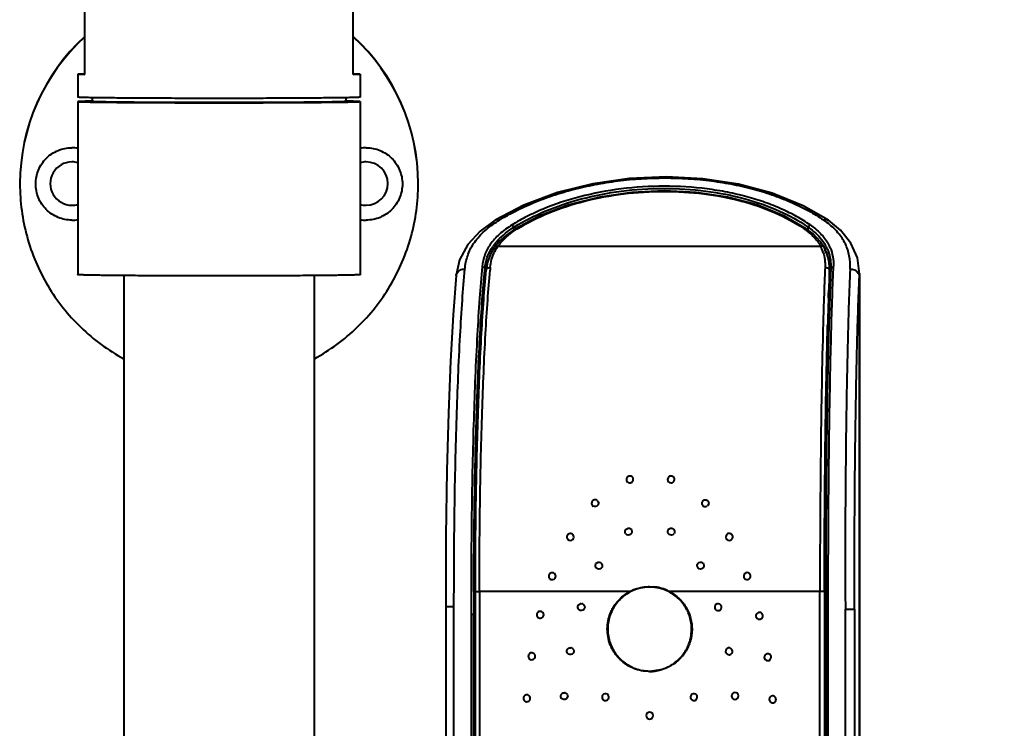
# Model space of a CAD drawing. Header units: millimetres. Extents: x 4625 to 5171, y -2661 to -1889.
# Drawn here: x 4771.9 to 4800.67, y -2195.5 to -2175.06 of the extents above; entities that cross this region are included whole.
import ezdxf

# ---------------------------------------------------------------- set-up
doc = ezdxf.new("R2010")
doc.units = ezdxf.units.MM
doc.header["$LTSCALE"] = 0.1
doc.layers.add('DIM', color=3, linetype='Continuous')
doc.styles.get("Standard").update_dxf_attribs({"font": 'arial.ttf'})
doc.dimstyles.new('ISO-25', dxfattribs={"dimtxt": 2.5, "dimasz": 2.5, "dimexe": 1.25, "dimexo": 0.625, "dimtad": 1, "dimlfac": 5, "dimtxsty": 'Standard', "dimcen": 2.5, "dimadec": 0, "dimazin": 0, "dimtfac": 1, "dimtmove": 0, "dimatfit": 3, "dimfxl": 0, "dimarcsym": 0})

# ---------------------------------------------------------------- blocks, each defined once
blk = doc.blocks.new('*D16')
at = {"layer": 'Defpoints', "color": 0}
for p in [(4777.648, -2092.633), (4866.09, -2605.033), (4891.722, -2605.033)]:
    blk.add_point(p, dxfattribs=at)
at = {"layer": 'DIM', "color": 0, "lineweight": -2}
for p, q in [((4778.273, -2092.633), (4892.972, -2092.633)), ((4891.722, -2096.633), (4891.722, -2601.033)), ((4866.715, -2605.033), (4892.972, -2605.033))]:
    blk.add_line(p, q, dxfattribs=at)
at = {"layer": 'DIM', "color": 0}
for points in [[(4891.056, -2096.633), (4892.389, -2096.633), (4891.722, -2092.633)], [(4891.056, -2601.033), (4892.389, -2601.033), (4891.722, -2605.033)]]:
    blk.add_solid(points, dxfattribs=at)
at = {"layer": 'DIM', "color": 0, "insert": (4888.475, -2348.833), "char_height": 4, "attachment_point": 5, "rotation": 90}
blk.add_mtext('(2280)', dxfattribs=at)

msp = doc.modelspace()

# ---------------------------------------------------------------- linework, layer by layer
at = {"color": 7, "linetype": 'Continuous'}
for p, q in [((4773.7734, -2176.6372), (4773.7734, -2174.5266)), ((4781.5234, -2176.6372), (4781.5234, -2174.5266)), ((4773.7726, -2176.6151), (4773.5721, -2176.6261)), ((4781.7247, -2176.6261), (4781.5243, -2176.6151)), ((4773.5721, -2176.6261), (4773.5721, -2177.2876)), ((4773.5721, -2176.6261), (4773.7734, -2176.6372)), ((4781.5234, -2176.6372), (4781.7247, -2176.6261)), ((4781.7247, -2176.6261), (4781.7247, -2177.2876)), ((4773.9814, -2177.397), (4773.5721, -2177.4126)), ((4773.5721, -2177.4126), (4773.5721, -2182.4124)), ((4773.9868, -2177.303), (4773.9868, -2177.4126)), ((4781.3101, -2177.303), (4781.3101, -2177.4126)), ((4781.7247, -2177.4126), (4781.3154, -2177.397)), ((4781.7247, -2177.4126), (4781.7247, -2182.4124)), ((4771.8984, -2179.7825), (4771.8984, -2179.7929)), ((4783.3984, -2179.7929), (4783.3984, -2179.7825)), ((4786.4477, -2180.4055), (4785.6236, -2180.8391)), ((4786.909, -2180.7161), (4786.2115, -2181.0848)), ((4795.2491, -2180.8435), (4795.2493, -2180.8437)), ((4786.1105, -2180.9759), (4786.1659, -2181.0407)), ((4786.1659, -2181.116), (4786.1659, -2181.0407)), ((4786.2115, -2181.0847), (4786.2117, -2181.0846)), ((4786.2118, -2181.0846), (4786.2287, -2181.0777)), ((4786.2287, -2181.0777), (4786.2744, -2181.0826)), ((4794.5835, -2181.0756), (4794.5347, -2181.0806)), ((4794.6086, -2181.0861), (4794.5835, -2181.0756)), ((4794.5955, -2181.1241), (4794.7321, -2181.2355)), ((4794.8042, -2181.238), (4794.6086, -2181.086)), ((4794.6089, -2181.0863), (4794.6086, -2181.0861)), ((4794.7164, -2180.9739), (4794.6598, -2181.0387)), ((4794.6598, -2181.1258), (4794.6598, -2181.0387)), ((4785.7619, -2181.4402), (4785.6067, -2181.624)), ((4795.0092, -2181.4523), (4794.8042, -2181.238)), ((4795.1318, -2181.6341), (4795.0092, -2181.4523)), ((4785.7046, -2181.5893), (4795.0198, -2181.5871)), ((4795.204, -2181.7887), (4795.1318, -2181.6341)), ((4795.2654, -2182.0245), (4795.204, -2181.7887)), ((4785.4018, -2182.0553), (4785.3617, -2182.2861)), ((4795.2809, -2182.2338), (4795.2654, -2182.0245)), ((4784.501, -2182.4306), (4784.5166, -2182.3755)), ((4785.3201, -2182.2798), (4785.3235, -2182.2418)), ((4785.3235, -2182.7544), (4785.3235, -2182.2418)), ((4785.3594, -2182.2868), (4785.3595, -2182.2857)), ((4785.3596, -2182.2857), (4785.3924, -2182.2261)), ((4785.3924, -2182.2261), (4785.4827, -2182.1963)), ((4795.151, -2182.1941), (4795.2453, -2182.2253)), ((4795.2655, -2182.2471), (4795.2531, -2182.2323)), ((4795.2817, -2182.2954), (4795.2716, -2182.2573)), ((4795.2794, -2183.1092), (4795.2794, -2182.2953)), ((4795.2808, -2182.236), (4795.2808, -2183.0425)), ((4795.3167, -2182.2448), (4795.3145, -2182.2942)), ((4795.3273, -2182.2124), (4795.3167, -2182.2448)), ((4795.3949, -2182.1836), (4795.3273, -2182.2124)), ((4795.3921, -2182.245), (4795.3949, -2182.1836)), ((4796.0606, -2182.3106), (4796.1235, -2182.3853)), ((4774.8984, -2182.4386), (4774.8984, -2240.1577)), ((4780.3984, -2182.4386), (4780.3984, -2240.1577)), ((4784.5008, -2182.4332), (4784.501, -2182.4306)), ((4796.1263, -2182.3914), (4796.1413, -2182.457)), ((4796.1431, -2182.3868), (4796.1413, -2182.457)), ((4796.1413, -2208.5076), (4796.1413, -2182.457)), ((4796.1431, -2182.38), (4796.1431, -2208.5845)), ((4795.2515, -2183.0169), (4795.2576, -2182.8484)), ((4795.2925, -2182.8573), (4795.2861, -2183.0365)), ((4795.2491, -2183.0861), (4795.2515, -2183.0169)), ((4795.2839, -2183.1035), (4795.2791, -2183.2458)), ((4795.2808, -2183.0423), (4795.2794, -2183.1092)), ((4795.2861, -2183.0365), (4795.2839, -2183.1035)), ((4795.0902, -2183.972), (4795.0875, -2184.0725)), ((4795.2192, -2184.0759), (4795.2219, -2183.9763)), ((4795.2219, -2183.9763), (4795.2245, -2183.8814)), ((4795.2491, -2183.9873), (4795.2459, -2184.0932)), ((4795.2522, -2183.8865), (4795.2491, -2183.9873)), ((4795.2568, -2183.9977), (4795.2541, -2184.0973)), ((4795.2595, -2183.9008), (4795.2568, -2183.9977)), ((4785.049, -2191.5625), (4785.049, -2203.4395)), ((4785.0505, -2191.5627), (4785.1136, -2191.5611)), ((4785.1136, -2191.5611), (4785.168, -2191.561)), ((4789.5451, -2191.56), (4785.168, -2191.561)), ((4785.168, -2191.561), (4785.168, -2203.4389)), ((4790.085, -2191.4202), (4790.2086, -2191.4264)), ((4795.0021, -2191.5587), (4790.625, -2191.5598)), ((4790.6328, -2191.5637), (4790.625, -2191.5598)), ((4795.0021, -2203.4365), (4795.0021, -2191.5587)), ((4795.1331, -2191.5593), (4795.0021, -2191.5587)), ((4795.1331, -2191.5591), (4795.1331, -2203.4372)), ((4795.1531, -2205.3976), (4795.1531, -2191.5625)), ((4795.169, -2191.5624), (4795.1689, -2191.613)), ((4795.1691, -2191.6131), (4795.1531, -2191.6131)), ((4795.1689, -2191.613), (4795.1689, -2191.9905)), ((4784.4334, -2191.9998), (4784.1955, -2192.001)), ((4784.1955, -2192.001), (4784.1955, -2200.6833)), ((4784.4272, -2203.1058), (4784.4334, -2191.9998)), ((4795.1689, -2191.9905), (4795.1689, -2192.1675)), ((4795.7383, -2202.7854), (4795.7368, -2192.068)), ((4795.7368, -2192.068), (4795.9986, -2192.0692)), ((4795.9986, -2192.0692), (4795.9986, -2202.7865)), ((4784.9299, -2192.2234), (4784.925, -2203.8975)), ((4785.0082, -2192.2237), (4784.9298, -2192.2234)), ((4785.0087, -2203.4398), (4785.0083, -2192.2237)), ((4795.1689, -2192.1675), (4795.1689, -2192.2605)), ((4795.1689, -2192.2605), (4795.2402, -2192.26)), ((4795.1689, -2192.2605), (4795.1701, -2203.9142)), ((4795.2484, -2203.9226), (4795.2402, -2192.26)), ((4790.085, -2193.8702), (4789.9615, -2193.8639)), ((4790.085, -2193.8577), (4790.4045, -2193.8146))]:
    msp.add_line(p, q, dxfattribs=at)
for points in [[(4795.2493, -2180.8437), (4794.5227, -2180.423), (4793.6273, -2180.0595), (4792.6504, -2179.798), (4791.6218, -2179.641), (4790.5697, -2179.5869), (4789.5025, -2179.6351), (4788.447, -2179.786), (4787.4192, -2180.0422), (4786.4477, -2180.4055)], [(4794.6089, -2181.0863), (4793.9776, -2180.7199), (4793.1878, -2180.4003), (4792.3313, -2180.173), (4791.4292, -2180.0371), (4790.5014, -2179.9917), (4789.5666, -2180.0367), (4788.6432, -2180.1719), (4787.7504, -2180.398), (4786.909, -2180.7161)], [(4785.6237, -2180.839), (4785.1946, -2181.1523), (4784.8312, -2181.5463), (4784.5955, -2181.9879), (4784.5008, -2182.4303)], [(4796.1431, -2182.3858), (4796.0849, -2181.9246), (4795.8977, -2181.4996), (4795.6006, -2181.1311), (4795.2491, -2180.8435)], [(4786.2117, -2181.0846), (4785.9995, -2181.2301), (4785.7619, -2181.4402)], [(4785.6067, -2181.624), (4785.5011, -2181.7948), (4785.4018, -2182.0553)], [(4784.5008, -2182.4332), (4784.4133, -2183.5689), (4784.3378, -2184.9106), (4784.2775, -2186.3995), (4784.232, -2188.0661), (4784.2032, -2189.9546), (4784.1955, -2192.001)]]:
    msp.add_lwpolyline(points, dxfattribs=at)
for centre, radius, start, end in [((4777.6481, -2179.7825), 5.7497, 132.46857, 179.99976), ((4777.6481, -2179.7929), 5.7497, 132.46857, 179.89583), ((4777.6488, -2179.7825), 5.7497, 0.00024, 47.53141), ((4777.6488, -2179.7929), 5.7497, 0.10417, 47.5314), ((4773.3982, -2179.7955), 1.0475, 80.42204, 90.00485), ((4781.8987, -2179.7957), 1.0478, 90.0105, 99.58097), ((4773.3983, -2179.7825), 0.625, 90.00991, 270.02156), ((4773.398, -2179.7856), 0.6281, 73.82828, 89.97985), ((4781.8989, -2179.7855), 0.6281, 90.03617, 106.17559), ((4781.8984, -2179.7825), 0.6251, 269.99986, 89.9968), ((4773.398, -2179.7794), 0.6281, 270.05088, 286.17204), ((4781.8989, -2179.7794), 0.6281, 253.82443, 269.96052), ((4773.3982, -2179.7902), 1.0477, 270.02534, 279.57759), ((4781.8987, -2179.7902), 1.0478, 260.41885, 269.98571), ((4787.3843, -2183.5195), 3.1433, 121.35133, 123.32405), ((4793.5661, -2183.0754), 2.7178, 52.94063, 55.60046), ((4795.1763, -2180.9497), 0.1287, 55.55405, 60.40555), ((4789.1344, -2185.7877), 5.5985, 121.82661, 122.0202), ((4787.6908, -2183.3745), 2.6943, 121.71609, 122.87033), ((4793.33, -2182.8302), 2.1242, 53.72711, 55.45166), ((4793.3709, -2182.774), 2.0547, 53.41655, 53.71922), ((4792.1613, -2184.625), 4.3706, 55.13528, 55.38401), ((4794.3285, -2182.0282), 1.0484, 25.37609, 29.87541), ((4786.7737, -2182.4565), 1.4901, 143.29351, 144.77308), ((4786.6459, -2182.2732), 1.1634, 147.97366, 154.44909), ((4786.6758, -2182.2919), 1.1987, 144.11848, 147.97649), ((4794.1345, -2182.0797), 1.0132, 24.11147, 29.08887), ((4794.131, -2182.0809), 1.0169, 17.84614, 24.09739), ((4794.1049, -2182.1643), 1.2148, 26.99162, 29.17696), ((4794.127, -2182.1531), 1.19, 24.02837, 26.99233), ((4794.3032, -2182.0401), 1.0764, 22.11126, 25.37107), ((4794.1603, -2182.222), 1.12, 7.63402, 8.08743), ((4794.0985, -2182.2293), 1.1822, 2.35584, 7.58826), ((4820.4894, -2185.4047), 35.1535, 174.76257, 174.91138), ((4901.1438, -2186.7042), 106.0888, 177.563144, 178.524263), ((4795.1719, -2182.3135), 0.1148, 45.00185, 50.23398), ((4884.1018, -2186.0874), 88.9032, 177.555364, 177.912114), ((4795.1856, -2182.3025), 0.0972, 27.67515, 34.70328), ((4793.9163, -2182.2337), 1.3645, 357.41657, 359.5727), ((4794.0087, -2182.2338), 1.2721, 0.49677, 2.39234), ((4793.9737, -2182.2343), 1.3071, 0.02014, 0.503), ((4793.9593, -2182.2343), 1.3215, 359.5821, 0.01526), ((4877.9785, -2185.8193), 82.7391, 177.558204, 177.948397), ((4793.7568, -2182.178), 1.5613, 357.54836, 357.92108), ((4793.7994, -2182.1793), 1.5187, 357.91326, 0.02032), ((4793.7813, -2182.1527), 1.6139, 358.90325, 359.36596), ((4795.8867, -2182.5583), 0.3037, 90.44883, 92.83159), ((4795.9624, -2182.4644), 0.1794, 24.00456, 26.14593), ((4926.7796, -2187.5627), 131.6066, 178.050686, 178.397115), ((4893.1367, -2186.931), 97.9319, 177.763443, 178.218502), ((4928.9139, -2187.5899), 133.7053, 178.138108, 178.418942), ((4789.4755, -2189.8335), 0.099, 211.08824, 221.06071), ((4790.705, -2189.8312), 0.1012, 318.5166, 328.45992), ((4788.618, -2190.813), 0.0991, 240.45107, 249.23623), ((4791.5536, -2190.8116), 0.0999, 290.7728, 299.6374), ((5008.7602, -2191.7883), 223.7524, 179.941962, 180.111508), ((4790.0852, -2192.6425), 1.2098, 90.00679, 116.51908), ((4790.0855, -2192.6416), 1.2089, 63.49558, 90.02125), ((4790.0853, -2192.6423), 1.2222, 66.50807, 84.2126), ((4790.0852, -2192.6426), 1.2224, 63.49626, 66.50851), ((4790.0848, -2192.6435), 1.2234, 60.99664, 63.49659), ((4790.0885, -2192.6359), 1.2025, 60.99066, 63.08485), ((4790.0853, -2192.6426), 1.2224, 58.67659, 60.99674), ((4788.1099, -2192.0095), 0.0986, 63.71928, 72.21668), ((4792.0625, -2192.016), 0.0991, 279.24133, 287.76395), ((4787.7945, -2193.2805), 0.0986, 70.96235, 79.46221), ((4792.3772, -2193.2886), 0.0991, 271.99925, 280.52271), ((4790.085, -2192.6502), 1.2075, 264.2287, 270.00368), ((4790.0847, -2192.6478), 1.2224, 270.01413, 285.29178), ((4790.085, -2192.6488), 1.2213, 285.29173, 285.68274), ((4787.6194, -2194.5821), 0.0986, 76.54588, 85.04773), ((4792.5504, -2194.5785), 0.0991, 266.466, 274.98955)]:
    msp.add_arc(centre, radius, start, end, dxfattribs=at)
for points in [[(4773.7734, -2176.6151), (4773.7731, -2176.6151), (4773.7729, -2176.6151), (4773.7726, -2176.6151)], [(4781.5243, -2176.6151), (4781.524, -2176.6151), (4781.5237, -2176.6151), (4781.5234, -2176.6151)]]:
    msp.add_open_spline(points, degree=3, dxfattribs=at)
for points, knots in [([(4777.6484, -2177.3231), (4777.3833, -2177.3231), (4776.8634, -2177.3227), (4776.1085, -2177.3208), (4775.4128, -2177.3176), (4774.8824, -2177.3139), (4774.5075, -2177.3103), (4774.27, -2177.3076), (4774.065, -2177.3047), (4773.8945, -2177.3016), (4773.7747, -2177.2988), (4773.6975, -2177.2964), (4773.6534, -2177.2948), (4773.62, -2177.2928), (4773.5937, -2177.292), (4773.5822, -2177.2891), (4773.5721, -2177.2893), (4773.5721, -2177.2876)], [0, 0, 0, 0, 0.1950603, 0.3826173, 0.555475, 0.7069892, 0.772884, 0.8313366, 0.8817851, 0.9237436, 0.9568081, 0.9699035, 0.9806632, 0.9890642, 0.9950862, 0.9987212, 1, 1, 1, 1]), ([(4773.5721, -2177.4126), (4773.5721, -2177.4143), (4773.5822, -2177.4141), (4773.5937, -2177.417), (4773.62, -2177.4178), (4773.6534, -2177.4198), (4773.6975, -2177.4213), (4773.7747, -2177.4238), (4773.8945, -2177.4266), (4774.065, -2177.4296), (4774.27, -2177.4326), (4774.5075, -2177.4353), (4774.8824, -2177.4389), (4775.4128, -2177.4426), (4776.1085, -2177.4457), (4776.8634, -2177.4477), (4777.3833, -2177.4481), (4777.6484, -2177.4481)], [0, 0, 0, 0, 0.001279, 0.0049142, 0.0109356, 0.019337, 0.0300971, 0.0431916, 0.0762571, 0.1182156, 0.168663, 0.2271161, 0.2930116, 0.4445247, 0.6173836, 0.8049382, 1, 1, 1, 1]), ([(4777.6484, -2177.4445), (4777.4103, -2177.4445), (4776.9432, -2177.4441), (4776.2651, -2177.4424), (4775.6402, -2177.4395), (4775.1638, -2177.4362), (4774.827, -2177.433), (4774.6137, -2177.4305), (4774.4295, -2177.4279), (4774.2764, -2177.4251), (4774.1688, -2177.4227), (4774.0994, -2177.4205), (4774.0598, -2177.4191), (4774.0298, -2177.4173), (4774.0062, -2177.4165), (4773.9958, -2177.414), (4773.9868, -2177.4141), (4773.9868, -2177.4126)], [0, 0, 0, 0, 0.1950618, 0.3826164, 0.5554753, 0.7069884, 0.7728839, 0.831337, 0.8817844, 0.9237429, 0.9568084, 0.9699029, 0.980663, 0.9890644, 0.9950858, 0.998721, 1, 1, 1, 1]), ([(4781.7247, -2177.2876), (4781.7247, -2177.2893), (4781.7147, -2177.2891), (4781.7031, -2177.292), (4781.6768, -2177.2928), (4781.6434, -2177.2948), (4781.5993, -2177.2964), (4781.5221, -2177.2988), (4781.4023, -2177.3016), (4781.2319, -2177.3047), (4781.0269, -2177.3076), (4780.7893, -2177.3103), (4780.4145, -2177.3139), (4779.8841, -2177.3176), (4779.1884, -2177.3208), (4778.4335, -2177.3227), (4777.9135, -2177.3231), (4777.6484, -2177.3231)], [0, 0, 0, 0, 0.0012788, 0.0049138, 0.0109358, 0.0193368, 0.0300965, 0.0431919, 0.0762564, 0.1182149, 0.1686634, 0.227116, 0.2930108, 0.444525, 0.6173827, 0.8049397, 1, 1, 1, 1]), ([(4781.3101, -2177.4126), (4781.3101, -2177.4141), (4781.301, -2177.414), (4781.2907, -2177.4165), (4781.267, -2177.4173), (4781.237, -2177.4191), (4781.1974, -2177.4205), (4781.1281, -2177.4227), (4781.0205, -2177.4251), (4780.8674, -2177.4279), (4780.6832, -2177.4305), (4780.4698, -2177.433), (4780.1331, -2177.4362), (4779.6567, -2177.4395), (4779.0317, -2177.4424), (4778.3536, -2177.4441), (4777.8865, -2177.4445), (4777.6484, -2177.4445)], [0, 0, 0, 0, 0.001279, 0.0049142, 0.0109356, 0.019337, 0.0300971, 0.0431916, 0.0762571, 0.1182156, 0.168663, 0.2271161, 0.2930116, 0.4445247, 0.6173836, 0.8049382, 1, 1, 1, 1]), ([(4777.6484, -2177.4481), (4777.9135, -2177.4481), (4778.4335, -2177.4477), (4779.1884, -2177.4457), (4779.8841, -2177.4426), (4780.4145, -2177.4389), (4780.7893, -2177.4353), (4781.0269, -2177.4326), (4781.2319, -2177.4296), (4781.4023, -2177.4266), (4781.5221, -2177.4238), (4781.5993, -2177.4213), (4781.6434, -2177.4198), (4781.6768, -2177.4178), (4781.7031, -2177.417), (4781.7147, -2177.4141), (4781.7247, -2177.4143), (4781.7247, -2177.4126)], [0, 0, 0, 0, 0.1950618, 0.3826164, 0.5554753, 0.7069884, 0.7728839, 0.831337, 0.8817844, 0.9237429, 0.9568084, 0.9699029, 0.980663, 0.9890644, 0.9950858, 0.998721, 1, 1, 1, 1]), ([(4772.3532, -2179.793), (4772.3532, -2179.6571), (4772.4076, -2179.3823), (4772.6401, -2179.0349), (4772.9874, -2178.8024), (4773.2622, -2178.7479), (4773.3982, -2178.7479)], [0, 0, 0, 0, 0.2499965, 0.4999938, 0.7499947, 1, 1, 1, 1]), ([(4781.8985, -2178.7479), (4782.0344, -2178.7479), (4782.3092, -2178.8023), (4782.6566, -2179.0348), (4782.8892, -2179.3822), (4782.9435, -2179.657), (4782.9436, -2179.7929)], [0, 0, 0, 0, 0.2500053, 0.5000062, 0.7500035, 1, 1, 1, 1]), ([(4785.7489, -2180.8352), (4785.8984, -2180.7407), (4786.2184, -2180.5641), (4786.7303, -2180.3292), (4787.287, -2180.1207), (4787.8838, -2179.9445), (4788.5145, -2179.8033), (4789.3957, -2179.6638), (4790.5212, -2179.5915), (4791.6412, -2179.6622), (4792.5041, -2179.8013), (4793.1114, -2179.9423), (4793.6789, -2180.1183), (4794.2013, -2180.3272), (4794.6756, -2180.5603), (4794.9675, -2180.738), (4795.1015, -2180.8329)], [0, 0, 0, 0, 0.0542099, 0.1118382, 0.1725581, 0.2362511, 0.3024448, 0.3705377, 0.5095929, 0.6471938, 0.7135424, 0.7773669, 0.8381331, 0.895521, 0.9496393, 1, 1, 1, 1]), ([(4771.8984, -2179.7929), (4771.8984, -2180.3047), (4772.0367, -2181.3336), (4772.6446, -2182.7631), (4773.6085, -2183.9813), (4774.4455, -2184.5954), (4774.8948, -2184.8405)], [0, 0, 0, 0, 0.2499974, 0.4999962, 0.7499969, 1, 1, 1, 1]), ([(4773.3987, -2180.8379), (4773.2627, -2180.838), (4772.9879, -2180.7837), (4772.6404, -2180.5512), (4772.4077, -2180.2038), (4772.3533, -2179.929), (4772.3532, -2179.793)], [0, 0, 0, 0, 0.2500053, 0.5000062, 0.7500035, 1, 1, 1, 1]), ([(4780.402, -2184.8405), (4780.8513, -2184.5954), (4781.6884, -2183.9813), (4782.6522, -2182.7631), (4783.2601, -2181.3336), (4783.3984, -2180.3047), (4783.3984, -2179.7929)], [0, 0, 0, 0, 0.2500031, 0.5000038, 0.7500026, 1, 1, 1, 1]), ([(4782.9436, -2179.7929), (4782.9436, -2179.9288), (4782.8892, -2180.2037), (4782.6566, -2180.551), (4782.3092, -2180.7836), (4782.0344, -2180.838), (4781.8984, -2180.838)], [0, 0, 0, 0, 0.2499965, 0.4999938, 0.7499947, 1, 1, 1, 1]), ([(4794.7164, -2180.9739), (4794.6555, -2180.9312), (4794.5282, -2180.849), (4794.3285, -2180.7324), (4794.117, -2180.6208), (4793.8145, -2180.478), (4793.4078, -2180.3164), (4792.8854, -2180.1543), (4792.3266, -2180.0249), (4791.5329, -2179.8962), (4790.5024, -2179.8316), (4789.2687, -2179.9112), (4788.0927, -2180.1321), (4787.1878, -2180.4299), (4786.5434, -2180.7272), (4786.249, -2180.89), (4786.1105, -2180.9759)], [0, 0, 0, 0, 0.0247804, 0.0504715, 0.0770069, 0.1044332, 0.161884, 0.2226728, 0.286503, 0.352834, 0.4904135, 0.6294608, 0.7637006, 0.8880921, 0.9456726, 1, 1, 1, 1]), ([(4786.182, -2181.0309), (4786.4618, -2180.8573), (4787.0876, -2180.5421), (4788.1261, -2180.1965), (4789.2795, -2179.9752), (4790.4897, -2179.8973), (4791.6906, -2179.9704), (4792.8143, -2180.1886), (4793.8049, -2180.5331), (4794.3888, -2180.8519), (4794.6442, -2181.0281)], [0, 0, 0, 0, 0.1115627, 0.2362143, 0.3696598, 0.5083337, 0.6459726, 0.7761021, 0.8949025, 1, 1, 1, 1]), ([(4786.2742, -2181.0825), (4786.5595, -2180.9061), (4787.1886, -2180.5948), (4788.2183, -2180.2611), (4789.3351, -2180.0557), (4790.4902, -2179.9845), (4791.634, -2180.0537), (4792.7175, -2180.2573), (4793.6935, -2180.5895), (4794.2771, -2180.9029), (4794.5349, -2181.0805)], [0, 0, 0, 0, 0.1164789, 0.2424039, 0.3747398, 0.5096884, 0.6432589, 0.7716044, 0.8912962, 1, 1, 1, 1]), ([(4784.7479, -2182.2505), (4784.7626, -2182.1197), (4784.8, -2181.9249), (4784.8988, -2181.6808), (4785, -2181.5077), (4785.1276, -2181.3426), (4785.3379, -2181.1248), (4785.5236, -2180.9811), (4785.6574, -2180.893)], [0, 0, 0, 0, 0.2330969, 0.3477272, 0.4648296, 0.587035, 0.7163519, 1, 1, 1, 1]), ([(4785.7489, -2180.8352), (4785.7287, -2180.8272), (4785.686, -2180.817), (4785.6418, -2180.8279), (4785.6237, -2180.839)], [0, 0, 0, 0, 0.5051289, 1, 1, 1, 1]), ([(4795.1015, -2180.8329), (4795.1237, -2180.8247), (4795.1709, -2180.8147), (4795.2193, -2180.8261), (4795.2398, -2180.8377)], [0, 0, 0, 0, 0.4997881, 1, 1, 1, 1]), ([(4795.8717, -2182.255), (4795.8781, -2182.1273), (4795.865, -2181.8756), (4795.75, -2181.5098), (4795.5252, -2181.1782), (4795.3195, -2180.9939), (4795.204, -2180.9066)], [0, 0, 0, 0, 0.2442101, 0.4767629, 0.7233932, 1, 1, 1, 1]), ([(4786.1105, -2180.9759), (4785.9821, -2181.0551), (4785.7524, -2181.2237), (4785.5563, -2181.4322), (4785.4795, -2181.5404)], [0, 0, 0, 0, 0.5320882, 1, 1, 1, 1]), ([(4785.5791, -2181.5659), (4785.6152, -2181.5174), (4785.7846, -2181.3152), (4785.9944, -2181.1491), (4786.1659, -2181.0406)], [0, 0, 0, 0, 0.2295261, 1, 1, 1, 1]), ([(4785.7046, -2181.5893), (4785.7366, -2181.5455), (4785.8869, -2181.3616), (4786.0749, -2181.2108), (4786.2285, -2181.1116)], [0, 0, 0, 0, 0.2288223, 1, 1, 1, 1]), ([(4794.6598, -2181.0387), (4794.7149, -2181.0772), (4794.91, -2181.2268), (4795.0784, -2181.4159), (4795.1656, -2181.5721)], [0, 0, 0, 0, 0.2731648, 1, 1, 1, 1]), ([(4794.7164, -2180.9739), (4794.8253, -2181.049), (4795.0187, -2181.2088), (4795.1791, -2181.4042), (4795.2376, -2181.506)], [0, 0, 0, 0, 0.5298038, 1, 1, 1, 1]), ([(4794.7321, -2181.2355), (4794.7622, -2181.2625), (4794.8714, -2181.3679), (4794.9652, -2181.4901), (4795.0198, -2181.5871)], [0, 0, 0, 0, 0.2663436, 1, 1, 1, 1]), ([(4785.4795, -2181.5404), (4785.446, -2181.5877), (4785.3854, -2181.6856), (4785.2956, -2181.8976), (4785.2608, -2182.067), (4785.2445, -2182.1806)], [0, 0, 0, 0, 0.2527501, 0.4998901, 1, 1, 1, 1]), ([(4785.3235, -2182.2417), (4785.3339, -2182.1267), (4785.3809, -2181.898), (4785.4901, -2181.6911), (4785.5565, -2181.597)], [0, 0, 0, 0, 0.5007422, 1, 1, 1, 1]), ([(4785.4827, -2182.1958), (4785.4894, -2182.1221), (4785.5141, -2181.9764), (4785.5648, -2181.8373), (4785.5963, -2181.7714)], [0, 0, 0, 0, 0.5030957, 1, 1, 1, 1]), ([(4785.6067, -2181.624), (4785.6168, -2181.6101), (4785.6483, -2181.5879), (4785.686, -2181.5863), (4785.7046, -2181.5893)], [0, 0, 0, 0, 0.4760337, 1, 1, 1, 1]), ([(4795.1318, -2181.6341), (4795.1218, -2181.6165), (4795.0866, -2181.5868), (4795.0418, -2181.5836), (4795.0198, -2181.5871)], [0, 0, 0, 0, 0.4766561, 1, 1, 1, 1]), ([(4795.0989, -2181.7693), (4795.1204, -2181.8361), (4795.1502, -2181.977), (4795.1541, -2182.1207), (4795.151, -2182.1935)], [0, 0, 0, 0, 0.4904507, 1, 1, 1, 1]), ([(4795.2691, -2182.0644), (4795.2599, -2181.9996), (4795.23, -2181.8715), (4795.175, -2181.7518), (4795.1419, -2181.6956)], [0, 0, 0, 0, 0.5011374, 1, 1, 1, 1]), ([(4795.2139, -2181.6685), (4795.2491, -2181.7474), (4795.3024, -2181.9154), (4795.318, -2182.0905), (4795.3181, -2182.1788)], [0, 0, 0, 0, 0.4944621, 1, 1, 1, 1]), ([(4795.3004, -2181.635), (4795.3341, -2181.7177), (4795.3822, -2181.8951), (4795.3961, -2182.0778), (4795.3951, -2182.1706)], [0, 0, 0, 0, 0.4905385, 1, 1, 1, 1]), ([(4784.4334, -2191.9998), (4784.4334, -2191.7667), (4784.4356, -2191.2992), (4784.4383, -2190.5985), (4784.4434, -2189.8996), (4784.4545, -2188.9795), (4784.4747, -2187.8582), (4784.5199, -2186.1794), (4784.5839, -2184.6162), (4784.6704, -2183.1885), (4784.7205, -2182.5495), (4784.7479, -2182.2505)], [0, 0, 0, 0, 0.0716727, 0.1437565, 0.2154327, 0.2865812, 0.4266653, 0.5602471, 0.8029444, 0.9076804, 1, 1, 1, 1]), ([(4784.5166, -2182.3755), (4784.5257, -2182.356), (4784.5514, -2182.3182), (4784.609, -2182.2782), (4784.6766, -2182.2552), (4784.7245, -2182.2499), (4784.7479, -2182.2505)], [0, 0, 0, 0, 0.2334663, 0.4837707, 0.7462653, 1, 1, 1, 1]), ([(4785.2445, -2182.1806), (4785.2166, -2182.485), (4785.1648, -2183.1395), (4785.0747, -2184.6043), (4785.0098, -2186.2152), (4784.9647, -2187.9435), (4784.9409, -2189.3398), (4784.9308, -2190.5289), (4784.9286, -2191.4937), (4784.9299, -2191.9801), (4784.9298, -2192.2234)], [0, 0, 0, 0, 0.091238, 0.1959699, 0.4380059, 0.5724092, 0.7120264, 0.8548298, 0.9273604, 1, 1, 1, 1]), ([(4785.0079, -2191.5616), (4785.0088, -2190.6667), (4785.0216, -2188.927), (4785.0801, -2186.4408), (4785.1612, -2184.5262), (4785.2461, -2183.172), (4785.2941, -2182.564), (4785.3201, -2182.2798)], [0, 0, 0, 0, 0.2890102, 0.5618111, 0.8030787, 0.9078199, 1, 1, 1, 1]), ([(4785.0513, -2191.5625), (4785.0513, -2190.6677), (4785.0642, -2188.9286), (4785.1222, -2186.4434), (4785.2022, -2184.5301), (4785.2861, -2183.1772), (4785.3338, -2182.5704), (4785.3594, -2182.2868)], [0, 0, 0, 0, 0.289175, 0.5619694, 0.8033143, 0.9079852, 1, 1, 1, 1]), ([(4785.168, -2191.561), (4785.168, -2190.6698), (4785.1809, -2188.9365), (4785.2385, -2186.4562), (4785.3182, -2184.5425), (4785.4016, -2183.1843), (4785.449, -2182.573), (4785.4745, -2182.2867)], [0, 0, 0, 0, 0.2880527, 0.5602169, 0.8018475, 0.9070892, 1, 1, 1, 1]), ([(4785.2445, -2182.1806), (4785.254, -2182.1805), (4785.2735, -2182.1838), (4785.3066, -2182.199), (4785.3225, -2182.2252), (4785.3235, -2182.2418)], [0, 0, 0, 0, 0.2649149, 0.5377688, 1, 1, 1, 1]), ([(4795.2402, -2192.26), (4795.2402, -2192.0191), (4795.2437, -2191.5361), (4795.2439, -2190.8124), (4795.2464, -2190.0925), (4795.2512, -2189.1512), (4795.2607, -2188.003), (4795.2819, -2186.2848), (4795.3125, -2184.6786), (4795.3538, -2183.2122), (4795.3783, -2182.5528), (4795.3921, -2182.245)], [0, 0, 0, 0, 0.0721436, 0.144656, 0.216754, 0.2877597, 0.4265799, 0.5606282, 0.8023995, 0.9077176, 1, 1, 1, 1]), ([(4795.8717, -2182.255), (4795.8438, -2182.9017), (4795.8125, -2183.9286), (4795.7806, -2185.3664), (4795.7601, -2186.5955), (4795.7473, -2187.6705), (4795.7394, -2188.5634), (4795.7348, -2189.25), (4795.7317, -2189.9468), (4795.7298, -2190.5336), (4795.7282, -2191.0068), (4795.7308, -2191.4792), (4795.7368, -2191.8329), (4795.7367, -2192.068)], [0, 0, 0, 0, 0.1978605, 0.3140023, 0.4395847, 0.5736105, 0.642616, 0.7125026, 0.7834838, 0.8556011, 0.8918796, 0.9281126, 1, 1, 1, 1]), ([(4795.8843, -2182.2546), (4795.8993, -2182.2545), (4795.9614, -2182.2584), (4796.0231, -2182.282), (4796.0606, -2182.3106)], [0, 0, 0, 0, 0.2416195, 1, 1, 1, 1]), ([(4777.6484, -2182.448), (4777.3833, -2182.448), (4776.8634, -2182.4475), (4776.1085, -2182.4456), (4775.4128, -2182.4424), (4774.8824, -2182.4387), (4774.5075, -2182.4351), (4774.27, -2182.4324), (4774.065, -2182.4295), (4773.8945, -2182.4264), (4773.7747, -2182.4236), (4773.6975, -2182.4212), (4773.6534, -2182.4196), (4773.62, -2182.4176), (4773.5937, -2182.4168), (4773.5822, -2182.4139), (4773.5721, -2182.4141), (4773.5721, -2182.4124)], [0, 0, 0, 0, 0.1950618, 0.3826164, 0.5554753, 0.7069884, 0.7728839, 0.831337, 0.8817844, 0.9237429, 0.9568084, 0.9699029, 0.980663, 0.9890644, 0.9950858, 0.998721, 1, 1, 1, 1]), ([(4781.7247, -2182.4124), (4781.7247, -2182.4141), (4781.7147, -2182.4139), (4781.7031, -2182.4168), (4781.6768, -2182.4176), (4781.6434, -2182.4196), (4781.5993, -2182.4212), (4781.5221, -2182.4236), (4781.4023, -2182.4264), (4781.2319, -2182.4295), (4781.0269, -2182.4324), (4780.7893, -2182.4351), (4780.4145, -2182.4387), (4779.8841, -2182.4424), (4779.1884, -2182.4456), (4778.4335, -2182.4475), (4777.9135, -2182.448), (4777.6484, -2182.448)], [0, 0, 0, 0, 0.001279, 0.0049142, 0.0109356, 0.019337, 0.0300971, 0.0431916, 0.0762571, 0.1182156, 0.168663, 0.2271161, 0.2930116, 0.4445247, 0.6173836, 0.8049382, 1, 1, 1, 1]), ([(4795.9986, -2192.0692), (4795.9986, -2191.6034), (4795.9989, -2190.6795), (4796.0068, -2188.8821), (4796.0278, -2186.7767), (4796.0713, -2184.4963), (4796.1145, -2183.0898), (4796.1413, -2182.457)], [0, 0, 0, 0, 0.1453524, 0.2882934, 0.5609072, 0.8023649, 1, 1, 1, 1]), ([(4795.0875, -2184.0725), (4795.0567, -2185.2369), (4795.0152, -2187.7323), (4795.0021, -2190.2279), (4795.0021, -2191.5587)], [0, 0, 0, 0, 0.4667554, 1, 1, 1, 1]), ([(4795.1331, -2191.5591), (4795.1331, -2190.2266), (4795.1462, -2187.732), (4795.188, -2185.2376), (4795.2192, -2184.0759)], [0, 0, 0, 0, 0.5341373, 1, 1, 1, 1]), ([(4795.2459, -2184.0932), (4795.2299, -2184.6302), (4795.2026, -2185.7764), (4795.1637, -2188.2661), (4795.1531, -2190.2189), (4795.1531, -2191.5625)], [0, 0, 0, 0, 0.2157476, 0.4604179, 1, 1, 1, 1]), ([(4795.2541, -2184.0973), (4795.2234, -2185.2566), (4795.1819, -2187.7449), (4795.1694, -2190.2335), (4795.169, -2191.5624)], [0, 0, 0, 0, 0.4659998, 1, 1, 1, 1]), ([(4789.6112, -2188.3123), (4789.6098, -2188.2987), (4789.6013, -2188.2715), (4789.562, -2188.2302), (4789.4848, -2188.2185), (4789.4237, -2188.2664), (4789.4086, -2188.321), (4789.4135, -2188.349), (4789.4186, -2188.3617)], [0, 0, 0, 0, 0.1240125, 0.2494708, 0.5009034, 0.7511865, 0.8760014, 1, 1, 1, 1]), ([(4789.4186, -2188.3617), (4789.4272, -2188.3832), (4789.4618, -2188.4217), (4789.5384, -2188.429), (4789.6008, -2188.3849), (4789.6134, -2188.3353), (4789.6112, -2188.3123)], [0, 0, 0, 0, 0.2476034, 0.5010895, 0.7535909, 1, 1, 1, 1]), ([(4790.6092, -2188.2945), (4790.6022, -2188.3163), (4790.6038, -2188.3671), (4790.6562, -2188.4224), (4790.7331, -2188.429), (4790.7749, -2188.3976), (4790.7879, -2188.3778)], [0, 0, 0, 0, 0.2453007, 0.4931768, 0.747116, 1, 1, 1, 1]), ([(4790.7879, -2188.3778), (4790.7954, -2188.3663), (4790.806, -2188.3399), (4790.804, -2188.2976), (4790.7838, -2188.2601), (4790.7494, -2188.2343), (4790.7071, -2188.2243), (4790.6641, -2188.2318), (4790.6281, -2188.2562), (4790.6134, -2188.2813), (4790.6092, -2188.2945)], [0, 0, 0, 0, 0.1239536, 0.2465819, 0.3693251, 0.4941209, 0.6210841, 0.7488489, 0.8755953, 1, 1, 1, 1]), ([(4788.5793, -2188.9395), (4788.5697, -2188.9297), (4788.5445, -2188.9152), (4788.502, -2188.9126), (4788.4609, -2188.9236), (4788.4268, -2188.9495), (4788.408, -2188.9877), (4788.4061, -2189.0296), (4788.421, -2189.0693), (4788.4423, -2189.0879), (4788.454, -2189.0952)], [0, 0, 0, 0, 0.1248165, 0.2510609, 0.3779555, 0.5039042, 0.6278719, 0.752118, 0.8750412, 1, 1, 1, 1]), ([(4788.5793, -2188.9395), (4788.5957, -2188.9562), (4788.6168, -2189.0038), (4788.593, -2189.0772), (4788.5266, -2189.118), (4788.4743, -2189.1079), (4788.454, -2189.0952)], [0, 0, 0, 0, 0.2466018, 0.4951759, 0.7478473, 1, 1, 1, 1]), ([(4791.6198, -2188.9388), (4791.6112, -2188.9474), (4791.5962, -2188.9669), (4791.5863, -2189.0027), (4791.5913, -2189.0391), (4791.608, -2189.0719), (4791.6354, -2189.0968), (4791.6813, -2189.1145), (4791.7211, -2189.1069), (4791.7416, -2189.0942)], [0, 0, 0, 0, 0.1260447, 0.2502172, 0.3746622, 0.4988513, 0.6239349, 0.7497998, 1, 1, 1, 1]), ([(4791.6198, -2188.9388), (4791.6296, -2188.9289), (4791.6543, -2188.9136), (4791.6971, -2188.9084), (4791.7381, -2188.9208), (4791.7708, -2188.948), (4791.7896, -2188.9859), (4791.7911, -2189.0282), (4791.7744, -2189.0675), (4791.7534, -2189.0868), (4791.7416, -2189.0942)], [0, 0, 0, 0, 0.1259811, 0.2525858, 0.3784107, 0.502919, 0.6263513, 0.7497144, 0.8741841, 1, 1, 1, 1]), ([(4789.3907, -2189.8846), (4789.384, -2189.8736), (4789.375, -2189.8486), (4789.3774, -2189.7962), (4789.4198, -2189.739), (4789.4901, -2189.7282), (4789.5379, -2189.7502), (4789.5559, -2189.77), (4789.5624, -2189.7811)], [0, 0, 0, 0, 0.1253504, 0.2510736, 0.49906, 0.7482664, 0.8746162, 1, 1, 1, 1]), ([(4789.5624, -2189.7811), (4789.5746, -2189.8018), (4789.5834, -2189.8543), (4789.5406, -2189.9206), (4789.4643, -2189.9416), (4789.4166, -2189.9167), (4789.4008, -2189.8986)], [0, 0, 0, 0, 0.2482801, 0.4986183, 0.7500914, 1, 1, 1, 1]), ([(4790.7808, -2189.8982), (4790.7648, -2189.9164), (4790.7172, -2189.9413), (4790.6408, -2189.9205), (4790.5987, -2189.8536), (4790.6085, -2189.8014), (4790.6209, -2189.7809)], [0, 0, 0, 0, 0.2514552, 0.5021213, 0.7509416, 1, 1, 1, 1]), ([(4790.6209, -2189.7809), (4790.6276, -2189.7698), (4790.6458, -2189.75), (4790.6937, -2189.728), (4790.7639, -2189.7385), (4790.8057, -2189.7959), (4790.8073, -2189.8482), (4790.798, -2189.8731), (4790.7912, -2189.8841)], [0, 0, 0, 0, 0.1264086, 0.2535368, 0.5022017, 0.7484627, 0.8740849, 1, 1, 1, 1]), ([(4787.8454, -2189.8998), (4787.8335, -2189.8928), (4787.8062, -2189.8842), (4787.7639, -2189.8895), (4787.7271, -2189.911), (4787.7017, -2189.945), (4787.6919, -2189.9863), (4787.6999, -2190.0279), (4787.7246, -2190.0623), (4787.7491, -2190.0767), (4787.7622, -2190.0811)], [0, 0, 0, 0, 0.1251116, 0.2507869, 0.3763831, 0.5015864, 0.626232, 0.7504641, 0.8750587, 1, 1, 1, 1]), ([(4787.7622, -2190.0811), (4787.785, -2190.0888), (4787.8383, -2190.0866), (4787.8939, -2190.0312), (4787.8992, -2189.9531), (4787.866, -2189.9118), (4787.8454, -2189.8998)], [0, 0, 0, 0, 0.2511595, 0.5019812, 0.7510339, 1, 1, 1, 1]), ([(4792.3362, -2189.8987), (4792.3154, -2189.9108), (4792.2818, -2189.9517), (4792.2858, -2190.0299), (4792.341, -2190.0857), (4792.3943, -2190.0877), (4792.4171, -2190.08)], [0, 0, 0, 0, 0.2507509, 0.4996944, 0.7489357, 1, 1, 1, 1]), ([(4792.4171, -2190.08), (4792.4302, -2190.0756), (4792.4548, -2190.0612), (4792.4799, -2190.0269), (4792.4886, -2189.9852), (4792.4794, -2189.9439), (4792.4544, -2189.9098), (4792.4178, -2189.8883), (4792.3755, -2189.8831), (4792.3482, -2189.8917), (4792.3362, -2189.8987)], [0, 0, 0, 0, 0.1256523, 0.2510386, 0.3755553, 0.499784, 0.6241033, 0.7489047, 0.8743841, 1, 1, 1, 1]), ([(4788.5691, -2190.8992), (4788.5469, -2190.8867), (4788.5113, -2190.8417), (4788.5228, -2190.7578), (4788.589, -2190.7056), (4788.6461, -2190.7125), (4788.6682, -2190.7252)], [0, 0, 0, 0, 0.249575, 0.4994736, 0.7500837, 1, 1, 1, 1]), ([(4791.5048, -2190.7245), (4791.5269, -2190.7119), (4791.5838, -2190.7048), (4791.65, -2190.7571), (4791.6609, -2190.8409), (4791.6252, -2190.8858), (4791.603, -2190.8984)], [0, 0, 0, 0, 0.2501498, 0.4998682, 0.7496221, 1, 1, 1, 1]), ([(4788.6682, -2190.7252), (4788.6892, -2190.7372), (4788.7233, -2190.7791), (4788.7174, -2190.8587), (4788.6597, -2190.9138), (4788.6055, -2190.9143), (4788.5828, -2190.9057)], [0, 0, 0, 0, 0.2494708, 0.4994666, 0.7499075, 1, 1, 1, 1]), ([(4791.589, -2190.9049), (4791.5663, -2190.9136), (4791.5123, -2190.9132), (4791.4546, -2190.858), (4791.4494, -2190.7783), (4791.4836, -2190.7366), (4791.5048, -2190.7245)], [0, 0, 0, 0, 0.2500783, 0.4997362, 0.7496238, 1, 1, 1, 1]), ([(4787.3066, -2191.0237), (4787.2937, -2191.0189), (4787.2655, -2191.0147), (4787.2247, -2191.0261), (4787.1918, -2191.0529), (4787.1723, -2191.0906), (4787.1696, -2191.1329), (4787.1844, -2191.1727), (4787.2139, -2191.2031), (4787.2403, -2191.2136), (4787.2538, -2191.216)], [0, 0, 0, 0, 0.1249213, 0.2500834, 0.3751573, 0.5002431, 0.6252303, 0.7500978, 0.8750895, 1, 1, 1, 1]), ([(4787.2538, -2191.216), (4787.2776, -2191.2202), (4787.3301, -2191.21), (4787.3767, -2191.1462), (4787.3691, -2191.0677), (4787.3291, -2191.0322), (4787.3066, -2191.0237)], [0, 0, 0, 0, 0.2501684, 0.5003257, 0.7502078, 1, 1, 1, 1]), ([(4792.8647, -2191.0224), (4792.8421, -2191.0309), (4792.802, -2191.0663), (4792.7941, -2191.1448), (4792.8405, -2191.2087), (4792.893, -2191.2188), (4792.9167, -2191.2146)], [0, 0, 0, 0, 0.2503682, 0.5003492, 0.7500336, 1, 1, 1, 1]), ([(4792.9167, -2191.2146), (4792.9303, -2191.2123), (4792.9567, -2191.2017), (4792.9863, -2191.1714), (4793.0012, -2191.1316), (4792.9987, -2191.0892), (4792.9793, -2191.0516), (4792.9465, -2191.0248), (4792.9057, -2191.0134), (4792.8776, -2191.0176), (4792.8647, -2191.0224)], [0, 0, 0, 0, 0.1250886, 0.2503444, 0.375357, 0.5003233, 0.6251723, 0.7499726, 0.874988, 1, 1, 1, 1]), ([(4785.0505, -2191.5627), (4785.0502, -2191.5629), (4785.0496, -2191.5632), (4785.0491, -2191.5627), (4785.049, -2191.5625)], [0, 0, 0, 0, 0.5297192, 1, 1, 1, 1]), ([(4789.9615, -2193.8639), (4789.923, -2193.86), (4789.8462, -2193.8485), (4789.7332, -2193.8204), (4789.6235, -2193.7817), (4789.4827, -2193.7166), (4789.3194, -2193.6104), (4789.1791, -2193.4752), (4789.0838, -2193.3528), (4789.0213, -2193.2545), (4788.9684, -2193.1507), (4788.9113, -2193.0064), (4788.866, -2192.8167), (4788.8557, -2192.5832), (4788.8895, -2192.3518), (4788.9537, -2192.1677), (4789.025, -2192.0298), (4789.0882, -2191.9319), (4789.1603, -2191.8404), (4789.2674, -2191.7282), (4789.4207, -2191.6078), (4789.5939, -2191.5186), (4789.7404, -2191.4679), (4789.8536, -2191.4405), (4789.9688, -2191.4239), (4790.0463, -2191.4202), (4790.085, -2191.4202)], [0, 0, 0, 0, 0.0312532, 0.0625007, 0.0937514, 0.1250041, 0.187446, 0.2499005, 0.2811683, 0.3124395, 0.343714, 0.3749915, 0.4374835, 0.499982, 0.5624818, 0.6249779, 0.6562582, 0.6875359, 0.7188106, 0.750082, 0.812544, 0.8749925, 0.9062475, 0.9374984, 0.9687542, 1, 1, 1, 1]), ([(4789.5451, -2191.56), (4789.429, -2191.6179), (4789.2142, -2191.7724), (4788.9831, -2192.0934), (4788.8651, -2192.4714), (4788.8729, -2192.8672), (4789.0054, -2193.2402), (4789.2493, -2193.5519), (4789.5789, -2193.7702), (4789.8346, -2193.8385), (4789.9635, -2193.8515)], [0, 0, 0, 0, 0.1249889, 0.2499935, 0.3750424, 0.5000897, 0.6251125, 0.7500942, 0.8750212, 1, 1, 1, 1]), ([(4790.4045, -2193.8146), (4790.5194, -2193.7832), (4790.7413, -2193.6853), (4791.0157, -2193.4484), (4791.2094, -2193.1415), (4791.3052, -2192.7914), (4791.2948, -2192.4286), (4791.1791, -2192.0847), (4790.9684, -2191.7895), (4790.7759, -2191.6421), (4790.6717, -2191.5843)], [0, 0, 0, 0, 0.1249378, 0.2499164, 0.3749301, 0.4999686, 0.6250084, 0.7500316, 0.8749991, 1, 1, 1, 1]), ([(4790.7208, -2191.5984), (4790.7713, -2191.6291), (4790.8439, -2191.6809), (4790.9323, -2191.7597), (4791.0148, -2191.8448), (4791.106, -2191.962), (4791.1793, -2192.0912), (4791.2262, -2192.2), (4791.2651, -2192.3119), (4791.2984, -2192.4567), (4791.3129, -2192.6344), (4791.3015, -2192.8123), (4791.2645, -2192.9866), (4791.2028, -2193.1538), (4791.1317, -2193.2843), (4791.064, -2193.3816), (4790.9895, -2193.4737), (4790.8841, -2193.5784), (4790.7647, -2193.6667), (4790.6623, -2193.7263), (4790.556, -2193.7784), (4790.4721, -2193.8087), (4790.4152, -2193.8247)], [0, 0, 0, 0, 0.0624594, 0.0937134, 0.1249699, 0.1874497, 0.2499399, 0.2812093, 0.3124807, 0.3749879, 0.4375004, 0.5000151, 0.5625291, 0.6250393, 0.6875432, 0.7188125, 0.7500795, 0.8125647, 0.8750394, 0.9062932, 0.9375448, 1, 1, 1, 1]), ([(4786.9666, -2192.1431), (4786.9542, -2192.1374), (4786.9265, -2192.1311), (4786.8849, -2192.1392), (4786.8501, -2192.1634), (4786.8281, -2192.1996), (4786.8224, -2192.2416), (4786.8342, -2192.2824), (4786.8614, -2192.3149), (4786.8869, -2192.3275), (4786.9001, -2192.3308)], [0, 0, 0, 0, 0.1249201, 0.2499401, 0.3748796, 0.4999162, 0.6249818, 0.7499817, 0.8750664, 1, 1, 1, 1]), ([(4786.9001, -2192.3308), (4786.9235, -2192.3368), (4786.9767, -2192.3307), (4787.0279, -2192.2705), (4787.026, -2192.1915), (4786.9885, -2192.1532), (4786.9666, -2192.1431)], [0, 0, 0, 0, 0.2499324, 0.499902, 0.7499571, 1, 1, 1, 1]), ([(4788.0788, -2192.1059), (4788.0545, -2192.0981), (4788.0107, -2192.0612), (4788.0042, -2191.9769), (4788.0585, -2191.9121), (4788.1157, -2191.9077), (4788.14, -2191.9155)], [0, 0, 0, 0, 0.2499659, 0.5000712, 0.7500619, 1, 1, 1, 1]), ([(4788.1535, -2191.921), (4788.1754, -2191.9318), (4788.212, -2191.9718), (4788.211, -2192.0518), (4788.1562, -2192.1102), (4788.102, -2192.1134), (4788.0788, -2192.1059)], [0, 0, 0, 0, 0.2499812, 0.5000329, 0.7500352, 1, 1, 1, 1]), ([(4792.032, -2191.9198), (4792.0088, -2191.9272), (4791.9666, -2191.9613), (4791.9559, -2192.0406), (4792.0013, -2192.1065), (4792.0544, -2192.1177), (4792.0784, -2192.1138)], [0, 0, 0, 0, 0.250075, 0.5001314, 0.7500633, 1, 1, 1, 1]), ([(4792.0927, -2192.1103), (4792.117, -2192.1026), (4792.161, -2192.0658), (4792.1677, -2191.9815), (4792.1135, -2191.9166), (4792.0563, -2191.912), (4792.032, -2191.9198)], [0, 0, 0, 0, 0.2500706, 0.5001296, 0.7500413, 1, 1, 1, 1]), ([(4793.2288, -2192.1666), (4793.2054, -2192.1725), (4793.1615, -2192.2032), (4793.1451, -2192.2805), (4793.1844, -2192.3491), (4793.2355, -2192.365), (4793.2595, -2192.3634)], [0, 0, 0, 0, 0.2500456, 0.5001072, 0.7500656, 1, 1, 1, 1]), ([(4793.2595, -2192.3634), (4793.2732, -2192.3625), (4793.3006, -2192.3548), (4793.3333, -2192.3279), (4793.3523, -2192.29), (4793.3546, -2192.2477), (4793.3395, -2192.208), (4793.3098, -2192.1778), (4793.2704, -2192.1622), (4793.2421, -2192.1633), (4793.2288, -2192.1666)], [0, 0, 0, 0, 0.1249365, 0.25002, 0.3750241, 0.500088, 0.6251246, 0.7500566, 0.8750825, 1, 1, 1, 1]), ([(4787.7758, -2193.3801), (4787.7507, -2193.3755), (4787.7025, -2193.3444), (4787.6855, -2193.2615), (4787.7313, -2193.1904), (4787.7875, -2193.1789), (4787.8125, -2193.1836)], [0, 0, 0, 0, 0.2499331, 0.500021, 0.7500446, 1, 1, 1, 1]), ([(4787.8266, -2193.1873), (4787.8497, -2193.1952), (4787.891, -2193.2303), (4787.9001, -2193.3098), (4787.853, -2193.3746), (4787.7997, -2193.3846), (4787.7758, -2193.3801)], [0, 0, 0, 0, 0.2499443, 0.499984, 0.7500198, 1, 1, 1, 1]), ([(4792.3591, -2193.1893), (4792.3352, -2193.1938), (4792.289, -2193.2222), (4792.2684, -2193.2996), (4792.3052, -2193.3706), (4792.3564, -2193.3884), (4792.3807, -2193.3876)], [0, 0, 0, 0, 0.2500373, 0.5000852, 0.7500516, 1, 1, 1, 1]), ([(4792.3953, -2193.386), (4792.4204, -2193.3813), (4792.4687, -2193.3504), (4792.4859, -2193.2676), (4792.4403, -2193.1964), (4792.3842, -2193.1847), (4792.3591, -2193.1893)], [0, 0, 0, 0, 0.2500337, 0.5000894, 0.7500378, 1, 1, 1, 1]), ([(4786.713, -2193.3368), (4786.7, -2193.3322), (4786.6719, -2193.3285), (4786.6312, -2193.3404), (4786.5988, -2193.3677), (4786.5801, -2193.4058), (4786.5784, -2193.4481), (4786.5938, -2193.4876), (4786.6238, -2193.5175), (4786.6503, -2193.5277), (4786.6639, -2193.5298)], [0, 0, 0, 0, 0.1249183, 0.2499471, 0.3749003, 0.4999468, 0.6250123, 0.7500023, 0.875074, 1, 1, 1, 1]), ([(4786.6639, -2193.5298), (4786.6877, -2193.5336), (4786.7401, -2193.5227), (4786.7856, -2193.4581), (4786.7765, -2193.3795), (4786.7357, -2193.3448), (4786.713, -2193.3368)], [0, 0, 0, 0, 0.2499454, 0.4999386, 0.7499837, 1, 1, 1, 1]), ([(4793.4792, -2193.3574), (4793.4554, -2193.3611), (4793.4089, -2193.3877), (4793.3855, -2193.4632), (4793.4184, -2193.5351), (4793.4679, -2193.5555), (4793.492, -2193.5561)], [0, 0, 0, 0, 0.2500189, 0.5000714, 0.7500536, 1, 1, 1, 1]), ([(4793.492, -2193.5561), (4793.5057, -2193.5565), (4793.5337, -2193.5513), (4793.5687, -2193.5275), (4793.5911, -2193.4915), (4793.5971, -2193.4495), (4793.5857, -2193.4087), (4793.5589, -2193.3759), (4793.5211, -2193.3567), (4793.4928, -2193.3552), (4793.4792, -2193.3574)], [0, 0, 0, 0, 0.1249287, 0.2499992, 0.3749938, 0.5000581, 0.6251049, 0.7500505, 0.8750847, 1, 1, 1, 1]), ([(4786.5629, -2194.5481), (4786.5496, -2194.5446), (4786.5213, -2194.5432), (4786.4817, -2194.5583), (4786.4516, -2194.5881), (4786.436, -2194.6275), (4786.4377, -2194.6699), (4786.4562, -2194.708), (4786.4886, -2194.7354), (4786.5158, -2194.7434), (4786.5295, -2194.7445)], [0, 0, 0, 0, 0.1249186, 0.2499565, 0.3749215, 0.4999751, 0.6250384, 0.7500184, 0.8750791, 1, 1, 1, 1]), ([(4786.5295, -2194.7445), (4786.5535, -2194.7464), (4786.6049, -2194.7312), (4786.6451, -2194.6632), (4786.6297, -2194.5856), (4786.5862, -2194.5543), (4786.5629, -2194.5481)], [0, 0, 0, 0, 0.2499604, 0.4999725, 0.7500054, 1, 1, 1, 1]), ([(4787.6105, -2194.683), (4787.5851, -2194.6808), (4787.5341, -2194.6546), (4787.5091, -2194.5738), (4787.5477, -2194.4985), (4787.6025, -2194.4816), (4787.6279, -2194.4838)], [0, 0, 0, 0, 0.2499113, 0.4999807, 0.7500261, 1, 1, 1, 1]), ([(4787.6424, -2194.4862), (4787.6661, -2194.4918), (4787.7106, -2194.5227), (4787.7273, -2194.601), (4787.6868, -2194.67), (4787.6347, -2194.6852), (4787.6105, -2194.683)], [0, 0, 0, 0, 0.2499184, 0.4999432, 0.7500023, 1, 1, 1, 1]), ([(4788.8295, -2194.5147), (4788.8039, -2194.509), (4788.7452, -2194.5197), (4788.6981, -2194.5939), (4788.7184, -2194.6793), (4788.7703, -2194.7087), (4788.7964, -2194.7117)], [0, 0, 0, 0, 0.2499779, 0.4999786, 0.7499933, 1, 1, 1, 1]), ([(4788.7964, -2194.7117), (4788.8209, -2194.7145), (4788.8742, -2194.7003), (4788.9161, -2194.6306), (4788.8994, -2194.551), (4788.8537, -2194.5201), (4788.8295, -2194.5147)], [0, 0, 0, 0, 0.2500004, 0.4999668, 0.749937, 1, 1, 1, 1]), ([(4791.3405, -2194.5141), (4791.3164, -2194.5195), (4791.2707, -2194.5504), (4791.2539, -2194.63), (4791.2959, -2194.6998), (4791.3492, -2194.7139), (4791.3737, -2194.7111)], [0, 0, 0, 0, 0.2501435, 0.500133, 0.7500432, 1, 1, 1, 1]), ([(4791.3737, -2194.7111), (4791.3998, -2194.7081), (4791.4517, -2194.6786), (4791.4719, -2194.5932), (4791.4248, -2194.5191), (4791.3662, -2194.5084), (4791.3405, -2194.5141)], [0, 0, 0, 0, 0.2500582, 0.5001004, 0.7500456, 1, 1, 1, 1]), ([(4792.5419, -2194.4779), (4792.5176, -2194.48), (4792.469, -2194.5039), (4792.441, -2194.5789), (4792.4708, -2194.6532), (4792.52, -2194.6759), (4792.5443, -2194.6774)], [0, 0, 0, 0, 0.2500103, 0.500046, 0.7500367, 1, 1, 1, 1]), ([(4792.559, -2194.6772), (4792.5844, -2194.675), (4792.6355, -2194.6488), (4792.6606, -2194.5681), (4792.6221, -2194.4928), (4792.5673, -2194.4757), (4792.5419, -2194.4779)], [0, 0, 0, 0, 0.2500066, 0.5000536, 0.7500291, 1, 1, 1, 1]), ([(4793.6279, -2194.5769), (4793.6039, -2194.5787), (4793.5554, -2194.6014), (4793.526, -2194.6748), (4793.5531, -2194.7491), (4793.6007, -2194.7734), (4793.6247, -2194.776)], [0, 0, 0, 0, 0.2499967, 0.5000377, 0.7500392, 1, 1, 1, 1]), ([(4793.6247, -2194.776), (4793.6383, -2194.7775), (4793.6666, -2194.7746), (4793.7034, -2194.7536), (4793.7286, -2194.7196), (4793.7381, -2194.6782), (4793.73, -2194.6366), (4793.7059, -2194.6017), (4793.6697, -2194.5796), (4793.6416, -2194.5758), (4793.6279, -2194.5769)], [0, 0, 0, 0, 0.1249233, 0.2499825, 0.3749674, 0.5000299, 0.6250842, 0.7500417, 0.8750847, 1, 1, 1, 1]), ([(4790.085, -2195.0451), (4790.0595, -2195.0451), (4790.0064, -2195.0668), (4789.9745, -2195.1451), (4790.0064, -2195.2235), (4790.0595, -2195.2451), (4790.085, -2195.2451)], [0, 0, 0, 0, 0.2499828, 0.5000161, 0.7500205, 1, 1, 1, 1]), ([(4790.085, -2195.2451), (4790.1105, -2195.2451), (4790.1636, -2195.2234), (4790.1955, -2195.1451), (4790.1636, -2195.0668), (4790.1105, -2195.0451), (4790.085, -2195.0451)], [0, 0, 0, 0, 0.2499828, 0.5000161, 0.7500205, 1, 1, 1, 1])]:
    msp.add_open_spline(points, degree=3, knots=knots, dxfattribs=at)

# ---------------------------------------------------------------- dimensions: what is measured, and where the dimension line sits
at = {"layer": 'DIM'}
dim = msp.add_linear_dim(base=(4891.7225, -2605.0328), p1=(4777.6484, -2092.6331), p2=(4866.0903, -2605.0328), angle=90, text='(2280)', dimstyle='ISO-25', override={"dimtxt": 4, "dimasz": 4, "dimlfac": 4, "dimadec": 1, "dimfxl": 1.25}, dxfattribs=at)
dim.commit()
dim.dimension.update_dxf_attribs({"geometry": '*D16', "text_midpoint": (4888.4754, -2348.833)})

doc.saveas('drawing.dxf')
